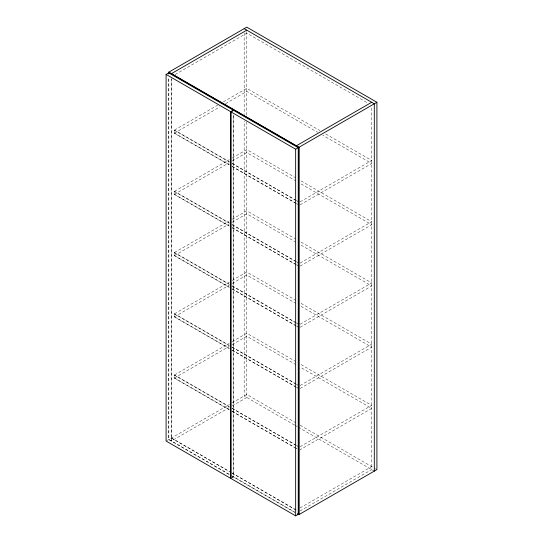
<?xml version="1.0" encoding="UTF-8"?>
<svg xmlns="http://www.w3.org/2000/svg" width="543" height="543" viewBox="0 0 543 543"><rect width="100%" height="100%" fill="white"/><g stroke="black" fill="none" stroke-linecap="round" stroke-linejoin="round"><path stroke-width="0.41" stroke-dasharray="2.71 2.04" d="M175.097 74.54L246.773 33.164L368.052 103.177M229.126 164.834L174.33 133.198L174.33 130.191L217.567 105.233M223.404 101.86L246.773 88.366L319.834 130.551M174.33 133.198L219.752 106.978M225.596 103.604L246.773 91.373L317.641 132.288M229.126 226.051L174.33 194.421L174.33 191.414L229.248 159.71M232.166 158.02L246.773 149.59L295.725 177.853M174.33 194.421L229.248 162.717M232.166 161.027L246.773 152.597L295.725 180.853M229.126 287.274L174.33 255.638L174.33 252.631L229.248 220.926M232.166 219.243L246.773 210.813L295.725 239.069M174.33 255.638L229.248 223.933M232.166 222.25L246.773 213.813L295.725 242.076M300.136 201.813L371.704 160.497L324.945 133.503M300.136 204.82L371.704 163.504L322.752 135.241M229.126 348.491L174.33 316.861L174.33 313.854L229.248 282.15M232.166 280.459L246.773 272.029L295.725 300.293M174.33 316.861L229.248 285.156M232.166 283.466L246.773 275.036L295.725 303.293M300.136 263.036L371.704 221.714L300.109 180.378M300.136 266.043L371.704 224.721L300.109 183.385M229.126 409.714L174.33 378.077L174.33 375.07L229.248 343.366M232.166 341.683L246.773 333.253L295.725 361.509M174.33 378.077L229.248 346.373M232.166 344.69L246.773 336.253L295.725 364.516M300.136 324.252L371.704 282.937L300.109 241.601M300.136 327.259L371.704 285.944L300.109 244.608M166.742 440.678L229.546 404.42M232.146 402.913L246.773 394.469L295.759 422.753M229.221 407.61L171.296 441.052L171.296 78.823M232.146 405.92L246.773 397.476L246.773 121.775M300.136 385.476L371.704 344.153L300.109 302.818M300.136 388.483L371.704 347.16L300.109 305.824M230.727 478.369L233.327 476.863L233.327 114.444M232.316 477.786L233.619 477.032L233.619 114.614M300.136 446.692L371.704 405.377L300.109 364.041M299.403 450.12L371.704 408.384L300.109 367.048M300.028 507.976L371.704 466.593M300.028 510.983L371.704 469.6L371.704 106.523M229.268 161.746L174.479 130.11L174.479 133.116L229.268 164.753M232.194 163.429L295.752 200.129M296.485 200.55L298.677 201.813M174.33 130.191L229.126 161.828M232.051 163.518L298.535 201.901M232.194 166.436L295.752 203.136M296.485 203.557L298.677 204.82M232.051 166.518L298.535 204.901M229.268 222.963L174.479 191.333L174.479 194.333L229.268 225.969M232.194 224.653L295.752 261.346M296.485 261.767L298.677 263.036M174.33 191.414L229.126 223.051M232.051 224.734L298.535 263.117M232.194 227.66L295.752 264.353M296.485 264.774L298.677 266.043M232.051 227.741L298.535 266.124M229.268 284.186L174.479 252.549L174.479 255.556L229.268 287.193M232.194 285.869L295.752 322.569M296.485 322.99L298.677 324.252M174.33 252.631L229.126 284.267M232.051 285.957L298.535 324.341M232.194 288.876L295.752 325.576M296.485 325.997L298.677 327.259M232.051 288.957L298.535 327.341M229.268 345.402L174.479 313.773L174.479 316.773L229.268 348.409M232.194 347.092L295.752 383.786M296.485 384.206L298.677 385.476M174.33 313.854L229.126 345.491M232.051 347.174L298.535 385.557M232.194 350.099L295.752 386.792M296.485 387.213L298.677 388.483M232.051 350.181L298.535 388.564M300.109 425.257L374.718 468.337M375.444 468.758L376.91 469.6M294.618 425.094L244.174 395.969L244.174 121.116M294.992 425.312L297.544 426.784M298.27 427.205L374.303 471.107M229.268 406.626L174.479 374.989L174.479 377.996L229.268 409.632M232.194 408.309L295.752 445.009M296.485 445.43L298.677 446.692M174.33 375.07L229.126 406.707M232.051 408.397L298.535 446.78M232.194 411.316L294.292 447.167M295.025 447.588L297.218 448.857M232.051 411.397L297.069 448.939M171.439 437.963L229.16 471.283M232.078 472.973L296.369 510.087M171.296 438.045L231.203 472.634M231.936 473.055L296.227 510.176M229.16 474.29L168.839 439.463L168.839 77.235M232.078 475.98L294.91 512.253M294.768 512.334L168.697 439.552L168.697 77.133M246.773 31.657L246.773 116.222M244.174 32.892L244.174 114.335M171.439 78.742L171.439 440.97"/><path stroke-width="0.81" d="M168.697 73.929L168.697 72.233L246.773 27.15L376.91 102.281L376.91 469.6L298.826 514.683L297.53 513.929M166.09 74.398L168.697 72.898L233.327 110.215L230.727 111.715L166.09 74.398L166.09 441.052L230.727 478.369L230.727 111.715M171.296 73.733L246.773 30.157M231.013 111.885L233.619 110.378L298.25 147.696L298.25 514.35L295.65 515.85L231.013 478.532L231.013 111.885L295.65 149.196L298.25 147.696M296.227 145.857L371.704 102.281M168.697 72.233L298.826 147.363L376.91 102.281M244.174 28.65L374.303 103.788L374.303 471.107M168.839 72.144L298.976 147.275L298.976 514.601L297.673 513.848M298.826 147.363L298.826 514.683M295.65 149.196L295.65 515.85"/></g></svg>
